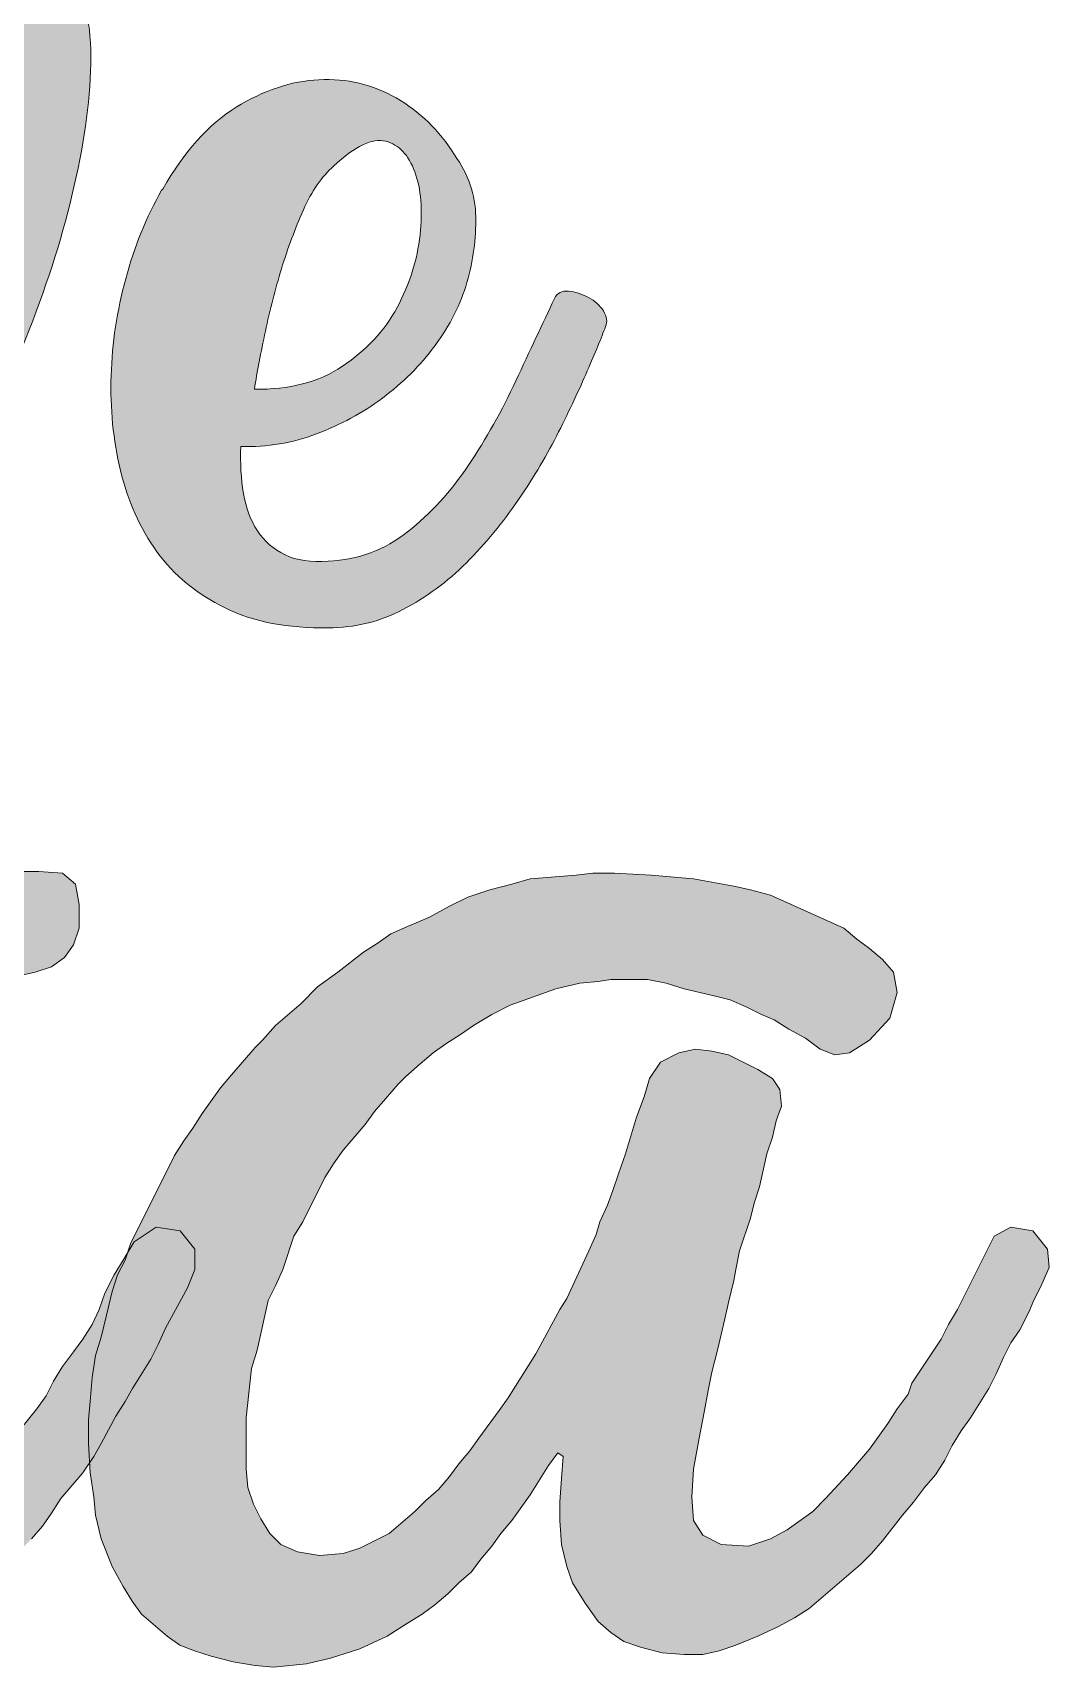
# Model space of a CAD drawing. Header units: inches. Extents: x 0.41 to 5.59, y -4.98 to -1.02.
# Drawn here: x 4.294 to 5.589, y -4.976 to -2.895 of the extents above; entities that cross this region are included whole.
import ezdxf

# ---------------------------------------------------------------- set-up
doc = ezdxf.new("R2010")
doc.units = ezdxf.units.IN
doc.header["$MEASUREMENT"] = 0
doc.layers.add('Layer 1', color=7, linetype='Continuous')

# ---------------------------------------------------------------- blocks, each defined once
blk = doc.blocks.new('block 3')
at = {"layer": 'Layer 1', "true_color": 0xd32227}
h = blk.add_hatch(color=242, dxfattribs=at)
h.dxf.hatch_style = 2
h.paths.add_polyline_path([(4.5004, -4.4438), (4.5004, -4.4695), (4.491, -4.4928), (4.463, -4.5442), (4.4537, -4.5652), (4.4443, -4.5839), (4.421, -4.6213), (4.4116, -4.6376), (4.4, -4.6563), (4.3813, -4.6913), (4.3719, -4.7077), (4.3579, -4.7287), (4.3299, -4.7614), (4.3182, -4.7801), (4.3065, -4.7964), (4.2925, -4.8128), (4.2482, -4.8571), (4.2155, -4.8828), (4.1828, -4.9108), (4.1641, -4.9249), (4.1384, -4.9389), (4.1104, -4.9505), (4.0894, -4.9599), (4.0683, -4.9669), (4.0497, -4.9716), (4.0286, -4.9739), (3.9633, -4.9739), (3.9422, -4.9716), (3.9212, -4.9669), (3.8932, -4.9576), (3.8675, -4.9459), (3.8488, -4.9342), (3.8161, -4.9062), (3.8045, -4.8898), (3.7928, -4.8711), (3.7741, -4.8338), (3.7671, -4.8151), (3.7601, -4.7941), (3.7554, -4.7731), (3.7507, -4.7544), (3.7507, -4.7334), (3.7484, -4.7123), (3.7484, -4.6913), (3.7461, -4.668), (3.7461, -4.647), (3.7531, -4.5839), (3.7531, -4.5629), (3.7648, -4.4578), (3.7694, -4.4368), (3.7718, -4.4158), (3.7811, -4.3737), (3.7881, -4.3434), (3.7951, -4.3153), (3.7998, -4.2943), (3.8068, -4.2733), (3.8115, -4.2523), (3.8185, -4.2313), (3.8231, -4.2103), (3.8278, -4.1822), (3.8372, -4.1519), (3.8512, -4.1098), (3.8512, -4.0912), (3.8442, -4.0795), (3.8278, -4.0748), (3.8091, -4.0725), (3.7858, -4.0678), (3.7624, -4.0585), (3.7461, -4.0374), (3.7414, -4.0164), (3.7391, -3.9931), (3.7437, -3.9744), (3.7531, -3.958), (3.7694, -3.9464), (3.7998, -3.944), (3.8348, -3.9464), (3.8698, -3.9464), (3.8932, -3.9394), (3.9025, -3.923), (3.9072, -3.8997), (3.9119, -3.881), (3.9189, -3.86), (3.9282, -3.8413), (3.9376, -3.8203), (3.9446, -3.8016), (3.9586, -3.7596), (3.9679, -3.7175), (3.9749, -3.6965), (3.9843, -3.6778), (3.9983, -3.6358), (4.0053, -3.6171), (4.0146, -3.5961), (4.0216, -3.5751), (4.0286, -3.5564), (4.0357, -3.5354), (4.045, -3.5167), (4.0543, -3.4957), (4.059, -3.477), (4.066, -3.456), (4.0754, -3.435), (4.087, -3.4186), (4.1057, -3.4069), (4.1267, -3.4023), (4.1501, -3.4046), (4.1781, -3.4093), (4.2085, -3.4163), (4.2295, -3.4279), (4.2482, -3.4443), (4.2552, -3.47), (4.2505, -3.491), (4.2388, -3.5214), (4.2248, -3.5541), (4.2131, -3.5844), (4.2061, -3.6078), (4.2014, -3.6218), (4.1945, -3.6451), (4.1688, -3.7222), (4.1618, -3.7409), (4.1548, -3.7619), (4.1454, -3.7923), (4.1314, -3.8273), (4.115, -3.8763), (4.1104, -3.8973), (4.101, -3.916), (4.094, -3.9347), (4.094, -3.951), (4.108, -3.9627), (4.1337, -3.9674), (4.1571, -3.9674), (4.1968, -3.9651), (4.2295, -3.9627), (4.3019, -3.9627), (4.3322, -3.9651), (4.3486, -3.9791), (4.3532, -4.0048), (4.3532, -4.0351), (4.3462, -4.0561), (4.3346, -4.0725), (4.3182, -4.0842), (4.2972, -4.0912), (4.2762, -4.0958), (4.2528, -4.0982), (4.1898, -4.1005), (4.1641, -4.1005), (4.1431, -4.0982), (4.0567, -4.0982), (4.0427, -4.1075), (4.0357, -4.1262), (4.0263, -4.1542), (4.017, -4.1916), (4.0076, -4.2313), (3.9959, -4.2686), (3.9866, -4.3083), (3.9773, -4.3457), (3.9703, -4.3784), (3.9679, -4.3924), (3.9609, -4.4251), (3.9539, -4.4508), (3.9469, -4.4741), (3.9376, -4.5162), (3.9352, -4.5442), (3.9306, -4.5746), (3.9259, -4.6166), (3.9259, -4.682), (3.9306, -4.7123), (3.9352, -4.7404), (3.9422, -4.7614), (3.9516, -4.7824), (3.9633, -4.7987), (3.9889, -4.8151), (4.0216, -4.8291), (4.0473, -4.8338), (4.0707, -4.8338), (4.0964, -4.8291), (4.1524, -4.8011), (4.2178, -4.745), (4.2341, -4.7287), (4.2458, -4.7147), (4.2692, -4.6843), (4.2995, -4.647), (4.3112, -4.6306), (4.3205, -4.6119), (4.3322, -4.5932), (4.3462, -4.5746), (4.3579, -4.5582), (4.3696, -4.5395), (4.3789, -4.5208), (4.3859, -4.4998), (4.3976, -4.4765), (4.4093, -4.4578), (4.4233, -4.4344), (4.4513, -4.4158), (4.4817, -4.4204)])
h = blk.add_hatch(color=242, dxfattribs=at)
h.dxf.hatch_style = 2
h.paths.add_polyline_path([(5.5675, -4.5115), (5.5629, -4.5232), (5.5512, -4.5465), (5.5395, -4.5629), (5.5302, -4.5816), (5.5208, -4.6026), (5.5115, -4.6213), (5.4881, -4.6586), (5.4765, -4.675), (5.4648, -4.6937), (5.4554, -4.7123), (5.4438, -4.731), (5.4298, -4.7474), (5.4157, -4.7661), (5.4017, -4.7824), (5.3761, -4.8151), (5.362, -4.8314), (5.348, -4.8454), (5.2826, -4.9015), (5.264, -4.9132), (5.2429, -4.9249), (5.2173, -4.9365), (5.1892, -4.9482), (5.1682, -4.9552), (5.1472, -4.9599), (5.1238, -4.9599), (5.0958, -4.9576), (5.0678, -4.9505), (5.0468, -4.9435), (5.0304, -4.9319), (5.0141, -4.9178), (4.9977, -4.8945), (4.9814, -4.8688), (4.9744, -4.8478), (4.9674, -4.8198), (4.9651, -4.7894), (4.9651, -4.7661), (4.9674, -4.7357), (4.9697, -4.7077), (4.9627, -4.703), (4.951, -4.7194), (4.9277, -4.7567), (4.9043, -4.7894), (4.8903, -4.8058), (4.8786, -4.8221), (4.8646, -4.8385), (4.8529, -4.8548), (4.8366, -4.8688), (4.8226, -4.8828), (4.8062, -4.8968), (4.7899, -4.9085), (4.7712, -4.9202), (4.7455, -4.9365), (4.7105, -4.9529), (4.6731, -4.9645), (4.6428, -4.9716), (4.6007, -4.9762), (4.5774, -4.9739), (4.5494, -4.9692), (4.5213, -4.9622), (4.5003, -4.9552), (4.4816, -4.9482), (4.4653, -4.9365), (4.4326, -4.9085), (4.4209, -4.8922), (4.4092, -4.8735), (4.3952, -4.8478), (4.3812, -4.8128), (4.3742, -4.7824), (4.3719, -4.759), (4.3672, -4.7287), (4.3649, -4.6913), (4.3649, -4.661), (4.3672, -4.6376), (4.3696, -4.6073), (4.3742, -4.5792), (4.3812, -4.5559), (4.3882, -4.5279), (4.3952, -4.4975), (4.4022, -4.4765), (4.4116, -4.4578), (4.4186, -4.4368), (4.4746, -4.3247), (4.4863, -4.306), (4.498, -4.2897), (4.5097, -4.271), (4.533, -4.2383), (4.547, -4.2219), (4.5774, -4.1869), (4.5867, -4.1776), (4.6031, -4.1589), (4.6358, -4.1309), (4.6568, -4.1098), (4.6825, -4.0912), (4.7152, -4.0655), (4.7338, -4.0538), (4.7502, -4.0421), (4.7712, -4.0328), (4.7992, -4.0211), (4.8249, -4.0071), (4.8483, -3.9954), (4.8763, -3.9861), (4.9043, -3.9791), (4.9277, -3.9721), (4.9861, -3.9674), (5.0071, -3.9651), (5.0351, -3.9651), (5.0818, -3.9674), (5.1355, -3.9721), (5.1869, -3.9814), (5.2079, -3.9861), (5.2336, -3.9931), (5.327, -4.0351), (5.3434, -4.0491), (5.3597, -4.0608), (5.3761, -4.0748), (5.3901, -4.0912), (5.3947, -4.1169), (5.3854, -4.1495), (5.3597, -4.1776), (5.334, -4.1939), (5.3153, -4.1962), (5.2966, -4.1892), (5.278, -4.1752), (5.257, -4.1636), (5.2383, -4.1519), (5.2219, -4.1449), (5.2032, -4.1355), (5.1822, -4.1262), (5.1635, -4.1215), (5.1238, -4.1122), (5.1005, -4.1052), (5.0771, -4.1005), (5.0304, -4.1005), (5.0141, -4.1028), (4.9907, -4.1052), (4.9604, -4.1122), (4.902, -4.1332), (4.8786, -4.1449), (4.8553, -4.1589), (4.8389, -4.1706), (4.8203, -4.1822), (4.8039, -4.1939), (4.7876, -4.2079), (4.7689, -4.2243), (4.7595, -4.2336), (4.7432, -4.2523), (4.7292, -4.2686), (4.7175, -4.285), (4.6895, -4.3177), (4.6778, -4.334), (4.6661, -4.3527), (4.6381, -4.4088), (4.6264, -4.4274), (4.6124, -4.4695), (4.6031, -4.4905), (4.5937, -4.5092), (4.5797, -4.5722), (4.5727, -4.5956), (4.5657, -4.6586), (4.5657, -4.724), (4.5681, -4.7474), (4.5751, -4.7684), (4.5844, -4.7871), (4.5961, -4.8058), (4.6101, -4.8198), (4.6311, -4.8291), (4.6591, -4.8338), (4.6895, -4.8314), (4.7105, -4.8244), (4.7479, -4.8058), (4.7806, -4.7777), (4.7946, -4.7637), (4.8109, -4.7497), (4.8249, -4.7334), (4.8366, -4.717), (4.8506, -4.7007), (4.8623, -4.6843), (4.888, -4.6493), (4.8997, -4.633), (4.9347, -4.5769), (4.9487, -4.5512), (4.9651, -4.5208), (4.9744, -4.5068), (5.0024, -4.4461), (5.0117, -4.4251), (5.0164, -4.4088), (5.0258, -4.3877), (5.0328, -4.3691), (5.0398, -4.348), (5.0491, -4.3224), (5.0631, -4.2756), (5.0725, -4.25), (5.0795, -4.2266), (5.0935, -4.2056), (5.1168, -4.1939), (5.1379, -4.1892), (5.1589, -4.1916), (5.1799, -4.1962), (5.2173, -4.2149), (5.2359, -4.2266), (5.2453, -4.2406), (5.2476, -4.2616), (5.2406, -4.2803), (5.2359, -4.3013), (5.2289, -4.3224), (5.2196, -4.3644), (5.2126, -4.3854), (5.2079, -4.4041), (5.1939, -4.4461), (5.1892, -4.4695), (5.1869, -4.4835), (5.1799, -4.5115), (5.1752, -4.5325), (5.1659, -4.5722), (5.1589, -4.6003), (5.1542, -4.6236), (5.1495, -4.6493), (5.1425, -4.6843), (5.1355, -4.724), (5.1332, -4.759), (5.1355, -4.7894), (5.1472, -4.8081), (5.1706, -4.8198), (5.2056, -4.8221), (5.2336, -4.8128), (5.2546, -4.8011), (5.2873, -4.7777), (5.3037, -4.7614), (5.3317, -4.731), (5.3597, -4.6983), (5.3831, -4.6656), (5.3947, -4.647), (5.4087, -4.6283), (5.4134, -4.6143), (5.4508, -4.5582), (5.4601, -4.5395), (5.4718, -4.5208), (5.5185, -4.4274), (5.5395, -4.4158), (5.5675, -4.4204), (5.5862, -4.4438), (5.5886, -4.4671), (5.5792, -4.4882)])
at = {"layer": 'Layer 1', "lineweight": 0}
for points in [[(4.5004, -4.4438), (4.5004, -4.4695), (4.491, -4.4928), (4.463, -4.5442), (4.4537, -4.5652), (4.4443, -4.5839), (4.421, -4.6213), (4.4116, -4.6376), (4.4, -4.6563), (4.3813, -4.6913), (4.3719, -4.7077), (4.3579, -4.7287), (4.3299, -4.7614), (4.3182, -4.7801), (4.3065, -4.7964), (4.2925, -4.8128)], [(4.2295, -3.9627), (4.3019, -3.9627), (4.3322, -3.9651), (4.3486, -3.9791), (4.3532, -4.0048), (4.3532, -4.0351), (4.3462, -4.0561), (4.3346, -4.0725), (4.3182, -4.0842), (4.2972, -4.0912), (4.2762, -4.0958)], [(4.2692, -4.6843), (4.2995, -4.647), (4.3112, -4.6306), (4.3205, -4.6119), (4.3322, -4.5932), (4.3462, -4.5746), (4.3579, -4.5582), (4.3696, -4.5395), (4.3789, -4.5208), (4.3859, -4.4998), (4.3976, -4.4765), (4.4093, -4.4578), (4.4233, -4.4344), (4.4513, -4.4158), (4.4817, -4.4204), (4.5004, -4.4438)], [(5.5675, -4.5115), (5.5629, -4.5232), (5.5512, -4.5465), (5.5395, -4.5629), (5.5302, -4.5816), (5.5208, -4.6026), (5.5115, -4.6213), (5.4881, -4.6586), (5.4765, -4.675), (5.4648, -4.6937), (5.4554, -4.7123), (5.4438, -4.731), (5.4298, -4.7474), (5.4157, -4.7661), (5.4017, -4.7824), (5.3761, -4.8151), (5.362, -4.8314), (5.348, -4.8454), (5.2826, -4.9015), (5.264, -4.9132), (5.2429, -4.9249), (5.2173, -4.9365), (5.1892, -4.9482), (5.1682, -4.9552), (5.1472, -4.9599), (5.1238, -4.9599), (5.0958, -4.9576), (5.0678, -4.9505), (5.0468, -4.9435), (5.0304, -4.9319), (5.0141, -4.9178), (4.9977, -4.8945), (4.9814, -4.8688), (4.9744, -4.8478), (4.9674, -4.8198), (4.9651, -4.7894), (4.9651, -4.7661), (4.9674, -4.7357), (4.9697, -4.7077), (4.9627, -4.703), (4.951, -4.7194), (4.9277, -4.7567), (4.9043, -4.7894), (4.8903, -4.8058), (4.8786, -4.8221), (4.8646, -4.8385), (4.8529, -4.8548), (4.8366, -4.8688), (4.8226, -4.8828), (4.8062, -4.8968), (4.7899, -4.9085), (4.7712, -4.9202), (4.7455, -4.9365), (4.7105, -4.9529), (4.6731, -4.9645), (4.6428, -4.9716), (4.6007, -4.9762), (4.5774, -4.9739), (4.5494, -4.9692), (4.5213, -4.9622), (4.5003, -4.9552), (4.4816, -4.9482), (4.4653, -4.9365), (4.4326, -4.9085), (4.4209, -4.8922), (4.4092, -4.8735), (4.3952, -4.8478), (4.3812, -4.8128), (4.3742, -4.7824), (4.3719, -4.759), (4.3672, -4.7287), (4.3649, -4.6913), (4.3649, -4.661), (4.3672, -4.6376), (4.3696, -4.6073), (4.3742, -4.5792), (4.3812, -4.5559), (4.3882, -4.5279), (4.3952, -4.4975), (4.4022, -4.4765), (4.4116, -4.4578), (4.4186, -4.4368), (4.4746, -4.3247), (4.4863, -4.306), (4.498, -4.2897), (4.5097, -4.271), (4.533, -4.2383), (4.547, -4.2219), (4.5774, -4.1869), (4.5867, -4.1776), (4.6031, -4.1589), (4.6358, -4.1309), (4.6568, -4.1098), (4.6825, -4.0912), (4.7152, -4.0655), (4.7338, -4.0538), (4.7502, -4.0421), (4.7712, -4.0328), (4.7992, -4.0211), (4.8249, -4.0071), (4.8483, -3.9954), (4.8763, -3.9861), (4.9043, -3.9791), (4.9277, -3.9721), (4.9861, -3.9674), (5.0071, -3.9651), (5.0351, -3.9651), (5.0818, -3.9674), (5.1355, -3.9721), (5.1869, -3.9814), (5.2079, -3.9861), (5.2336, -3.9931), (5.327, -4.0351), (5.3434, -4.0491), (5.3597, -4.0608), (5.3761, -4.0748), (5.3901, -4.0912), (5.3947, -4.1169), (5.3854, -4.1495), (5.3597, -4.1776), (5.334, -4.1939), (5.3153, -4.1962), (5.2966, -4.1892), (5.278, -4.1752), (5.257, -4.1636), (5.2383, -4.1519), (5.2219, -4.1449), (5.2032, -4.1355), (5.1822, -4.1262), (5.1635, -4.1215), (5.1238, -4.1122), (5.1005, -4.1052), (5.0771, -4.1005), (5.0304, -4.1005), (5.0141, -4.1028), (4.9907, -4.1052), (4.9604, -4.1122), (4.902, -4.1332), (4.8786, -4.1449), (4.8553, -4.1589), (4.8389, -4.1706), (4.8203, -4.1822), (4.8039, -4.1939), (4.7876, -4.2079), (4.7689, -4.2243), (4.7595, -4.2336), (4.7432, -4.2523), (4.7292, -4.2686), (4.7175, -4.285), (4.6895, -4.3177), (4.6778, -4.334), (4.6661, -4.3527), (4.6381, -4.4088), (4.6264, -4.4274), (4.6124, -4.4695), (4.6031, -4.4905), (4.5937, -4.5092), (4.5797, -4.5722), (4.5727, -4.5956), (4.5657, -4.6586), (4.5657, -4.724), (4.5681, -4.7474), (4.5751, -4.7684), (4.5844, -4.7871), (4.5961, -4.8058), (4.6101, -4.8198), (4.6311, -4.8291), (4.6591, -4.8338), (4.6895, -4.8314), (4.7105, -4.8244), (4.7479, -4.8058), (4.7806, -4.7777), (4.7946, -4.7637), (4.8109, -4.7497), (4.8249, -4.7334), (4.8366, -4.717), (4.8506, -4.7007), (4.8623, -4.6843), (4.888, -4.6493), (4.8997, -4.633), (4.9347, -4.5769), (4.9487, -4.5512), (4.9651, -4.5208), (4.9744, -4.5068), (5.0024, -4.4461), (5.0117, -4.4251), (5.0164, -4.4088), (5.0258, -4.3877), (5.0328, -4.3691), (5.0398, -4.348), (5.0491, -4.3224), (5.0631, -4.2756), (5.0725, -4.25), (5.0795, -4.2266), (5.0935, -4.2056), (5.1168, -4.1939), (5.1379, -4.1892), (5.1589, -4.1916), (5.1799, -4.1962), (5.2173, -4.2149), (5.2359, -4.2266), (5.2453, -4.2406), (5.2476, -4.2616), (5.2406, -4.2803), (5.2359, -4.3013), (5.2289, -4.3224), (5.2196, -4.3644), (5.2126, -4.3854), (5.2079, -4.4041), (5.1939, -4.4461), (5.1892, -4.4695), (5.1869, -4.4835), (5.1799, -4.5115), (5.1752, -4.5325), (5.1659, -4.5722), (5.1589, -4.6003), (5.1542, -4.6236), (5.1495, -4.6493), (5.1425, -4.6843), (5.1355, -4.724), (5.1332, -4.759), (5.1355, -4.7894), (5.1472, -4.8081), (5.1706, -4.8198), (5.2056, -4.8221), (5.2336, -4.8128), (5.2546, -4.8011), (5.2873, -4.7777), (5.3037, -4.7614), (5.3317, -4.731), (5.3597, -4.6983), (5.3831, -4.6656), (5.3947, -4.647), (5.4087, -4.6283), (5.4134, -4.6143), (5.4508, -4.5582), (5.4601, -4.5395), (5.4718, -4.5208), (5.5185, -4.4274), (5.5395, -4.4158), (5.5675, -4.4204), (5.5862, -4.4438), (5.5886, -4.4671), (5.5792, -4.4882), (5.5675, -4.5115)]]:
    blk.add_lwpolyline(points, dxfattribs=at)
blk = doc.blocks.new('block 4')
at = {"layer": 'Layer 1', "true_color": 0xc4963c}
h = blk.add_hatch(color=33, dxfattribs=at)
h.dxf.hatch_style = 2
edge = h.paths.add_edge_path()
edge.add_spline(control_points=[(3.82, -2.9705), (3.8147, -2.9564), (3.824, -2.9526), (3.8479, -2.9592), (3.8718, -2.9659), (3.8981, -2.9778), (3.9268, -2.995), (3.9556, -3.0123), (3.9821, -3.032), (4.0065, -3.0541), (4.0308, -3.0762), (4.0412, -3.0944), (4.0376, -3.1085), (4.0341, -3.1315), (4.0288, -3.1589), (4.0217, -3.1907), (4.0146, -3.2226), (4.0071, -3.2556), (3.9992, -3.2896), (3.9912, -3.3237), (3.9839, -3.3566), (3.9773, -3.3885), (3.9706, -3.4203), (3.966, -3.4493), (3.9633, -3.4754), (3.9607, -3.5015), (3.9598, -3.5223), (3.9607, -3.5377), (3.9616, -3.5532), (3.966, -3.5609), (3.974, -3.5609), (3.9987, -3.5601), (4.0248, -3.5426), (4.0522, -3.5085), (4.0796, -3.4745), (4.1046, -3.4314), (4.1272, -3.3792), (4.1498, -3.327), (4.1688, -3.2695), (4.1842, -3.2067), (4.1997, -3.1439), (4.209, -3.0831), (4.2121, -3.0242), (4.2152, -2.9654), (4.2095, -2.9128), (4.1949, -2.8663), (4.1803, -2.8199), (4.1553, -2.7865), (4.1199, -2.7662), (4.1049, -2.7582), (4.0967, -2.7507), (4.0953, -2.7436), (4.094, -2.7365), (4.0969, -2.7303), (4.104, -2.725), (4.111, -2.7197), (4.1206, -2.7158), (4.1325, -2.7131), (4.1444, -2.7104), (4.1575, -2.7096), (4.1716, -2.7104), (4.207, -2.7131), (4.2413, -2.7259), (4.2745, -2.7489), (4.3077, -2.7719), (4.3326, -2.7989), (4.3494, -2.8299), (4.3645, -2.8599), (4.3704, -2.9011), (4.3674, -2.9533), (4.3642, -3.0055), (4.3547, -3.0621), (4.3388, -3.1231), (4.3229, -3.1841), (4.3017, -3.2458), (4.2751, -3.3082), (4.2486, -3.3705), (4.2194, -3.4274), (4.1876, -3.4787), (4.1557, -3.53), (4.1223, -3.5716), (4.0874, -3.6034), (4.0524, -3.6352), (4.0186, -3.6512), (3.9859, -3.6512), (3.9399, -3.6512), (3.8987, -3.6352), (3.8625, -3.6034), (3.8262, -3.5716), (3.8028, -3.5344), (3.7922, -3.4919), (3.7762, -3.4407), (3.7714, -3.3933), (3.7776, -3.35), (3.7838, -3.3066), (3.7922, -3.2646), (3.8028, -3.2239), (3.8134, -3.1832), (3.8216, -3.1423), (3.8273, -3.1012), (3.8331, -3.0601), (3.8306, -3.0165), (3.82, -2.9705)], knot_values=[0, 0, 0, 0, 1, 1, 1, 2, 2, 2, 3, 3, 3, 4, 4, 4, 5, 5, 5, 6, 6, 6, 7, 7, 7, 8, 8, 8, 9, 9, 9, 10, 10, 10, 11, 11, 11, 12, 12, 12, 13, 13, 13, 14, 14, 14, 15, 15, 15, 16, 16, 16, 17, 17, 17, 18, 18, 18, 19, 19, 19, 20, 20, 20, 21, 21, 21, 22, 22, 22, 23, 23, 23, 24, 24, 24, 25, 25, 25, 26, 26, 26, 27, 27, 27, 28, 28, 28, 29, 29, 29, 30, 30, 30, 31, 31, 31, 32, 32, 32, 33, 33, 33, 34, 34, 34, 34], degree=3, periodic=1)
h = blk.add_hatch(color=33, dxfattribs=at)
h.dxf.hatch_style = 2
edge = h.paths.add_edge_path()
edge.add_spline(control_points=[(4.6705, -3.5676), (4.7085, -3.5658), (4.7422, -3.5534), (4.7714, -3.5304), (4.8006, -3.5074), (4.8264, -3.4791), (4.849, -3.4455), (4.8715, -3.4119), (4.8917, -3.3761), (4.9094, -3.338), (4.9271, -3.3), (4.9434, -3.265), (4.9585, -3.2332), (4.962, -3.2261), (4.9679, -3.2231), (4.9764, -3.2239), (4.9848, -3.2248), (4.9932, -3.2275), (5.0016, -3.2319), (5.01, -3.2363), (5.0164, -3.2421), (5.0208, -3.2491), (5.0252, -3.2562), (5.0261, -3.2629), (5.0235, -3.269), (5.0182, -3.2832), (5.0104, -3.302), (5.0003, -3.3254), (4.9901, -3.3489), (4.9779, -3.3747), (4.9638, -3.403), (4.9496, -3.4314), (4.9326, -3.4601), (4.9127, -3.4893), (4.8928, -3.5185), (4.8707, -3.5452), (4.8463, -3.5696), (4.822, -3.5939), (4.795, -3.6138), (4.7654, -3.6293), (4.7358, -3.6448), (4.7041, -3.6525), (4.6705, -3.6525), (4.6192, -3.6534), (4.5754, -3.645), (4.5392, -3.6273), (4.5029, -3.6096), (4.4739, -3.5857), (4.4523, -3.5556), (4.4306, -3.5256), (4.4151, -3.4911), (4.4058, -3.4521), (4.3965, -3.4132), (4.3926, -3.373), (4.3939, -3.3314), (4.3952, -3.2898), (4.4014, -3.2487), (4.4125, -3.208), (4.4235, -3.1673), (4.4388, -3.1297), (4.4582, -3.0952), (4.4582, -3.0952), (4.4596, -3.0939), (4.4596, -3.0939), (4.487, -3.0461), (4.5182, -3.0114), (4.5531, -2.9897), (4.588, -2.9681), (4.6232, -2.9564), (4.6586, -2.9546), (4.694, -2.9528), (4.7267, -2.9605), (4.7568, -2.9778), (4.7868, -2.995), (4.8116, -3.0192), (4.8311, -3.0501), (4.8488, -3.0749), (4.8578, -3.1012), (4.8583, -3.1291), (4.8587, -3.1569), (4.855, -3.1848), (4.847, -3.2127), (4.839, -3.2405), (4.8255, -3.2673), (4.8065, -3.2929), (4.7875, -3.3186), (4.7652, -3.3409), (4.7395, -3.3599), (4.7139, -3.379), (4.6858, -3.3942), (4.6553, -3.4057), (4.6248, -3.4172), (4.5927, -3.4225), (4.5591, -3.4216), (4.5582, -3.4428), (4.5593, -3.4628), (4.5624, -3.4813), (4.5655, -3.4999), (4.5714, -3.5158), (4.5803, -3.5291), (4.5891, -3.5424), (4.6009, -3.5525), (4.6155, -3.5596), (4.6301, -3.5667), (4.6484, -3.5694), (4.6705, -3.5676)], knot_values=[0, 0, 0, 0, 1, 1, 1, 2, 2, 2, 3, 3, 3, 4, 4, 4, 5, 5, 5, 6, 6, 6, 7, 7, 7, 8, 8, 8, 9, 9, 9, 10, 10, 10, 11, 11, 11, 12, 12, 12, 13, 13, 13, 14, 14, 14, 15, 15, 15, 16, 16, 16, 17, 17, 17, 18, 18, 18, 19, 19, 19, 20, 20, 20, 21, 21, 21, 22, 22, 22, 23, 23, 23, 24, 24, 24, 25, 25, 25, 26, 26, 26, 27, 27, 27, 28, 28, 28, 29, 29, 29, 30, 30, 30, 31, 31, 31, 32, 32, 32, 33, 33, 33, 34, 34, 34, 35, 35, 35, 35], degree=3, periodic=1)
edge = h.paths.add_edge_path()
edge.add_spline(control_points=[(4.5763, -3.3486), (4.6205, -3.3495), (4.6579, -3.3398), (4.6884, -3.3195), (4.719, -3.2991), (4.7422, -3.2741), (4.7581, -3.2445), (4.774, -3.2149), (4.7838, -3.1841), (4.7873, -3.1523), (4.7908, -3.1204), (4.7886, -3.0937), (4.7807, -3.072), (4.7727, -3.0503), (4.7603, -3.0373), (4.7435, -3.0329), (4.7267, -3.0284), (4.7046, -3.0391), (4.6772, -3.0647), (4.6621, -3.078), (4.6493, -3.0965), (4.6387, -3.1204), (4.6281, -3.1443), (4.6188, -3.1693), (4.6108, -3.1954), (4.6029, -3.2215), (4.596, -3.248), (4.5903, -3.275), (4.5845, -3.302), (4.5799, -3.3265), (4.5763, -3.3486)], knot_values=[0, 0, 0, 0, 1, 1, 1, 2, 2, 2, 3, 3, 3, 4, 4, 4, 5, 5, 5, 6, 6, 6, 7, 7, 7, 8, 8, 8, 9, 9, 9, 10, 10, 10, 10], degree=3, periodic=1)
at = {"layer": 'Layer 1', "lineweight": 0}
for points, knots in [([(3.82, -2.9705), (3.8147, -2.9564), (3.824, -2.9526), (3.8479, -2.9592), (3.8718, -2.9659), (3.8981, -2.9778), (3.9268, -2.995), (3.9556, -3.0123), (3.9821, -3.032), (4.0065, -3.0541), (4.0308, -3.0762), (4.0412, -3.0944), (4.0376, -3.1085), (4.0341, -3.1315), (4.0288, -3.1589), (4.0217, -3.1907), (4.0146, -3.2226), (4.0071, -3.2556), (3.9992, -3.2896), (3.9912, -3.3237), (3.9839, -3.3566), (3.9773, -3.3885), (3.9706, -3.4203), (3.966, -3.4493), (3.9633, -3.4754), (3.9607, -3.5015), (3.9598, -3.5223), (3.9607, -3.5377), (3.9616, -3.5532), (3.966, -3.5609), (3.974, -3.5609), (3.9987, -3.5601), (4.0248, -3.5426), (4.0522, -3.5085), (4.0796, -3.4745), (4.1046, -3.4314), (4.1272, -3.3792), (4.1498, -3.327), (4.1688, -3.2695), (4.1842, -3.2067), (4.1997, -3.1439), (4.209, -3.0831), (4.2121, -3.0242), (4.2152, -2.9654), (4.2095, -2.9128), (4.1949, -2.8663), (4.1803, -2.8199), (4.1553, -2.7865), (4.1199, -2.7662), (4.1049, -2.7582), (4.0967, -2.7507), (4.0953, -2.7436), (4.094, -2.7365), (4.0969, -2.7303), (4.104, -2.725), (4.111, -2.7197), (4.1206, -2.7158), (4.1325, -2.7131), (4.1444, -2.7104), (4.1575, -2.7096), (4.1716, -2.7104), (4.207, -2.7131), (4.2413, -2.7259), (4.2745, -2.7489), (4.3077, -2.7719), (4.3326, -2.7989), (4.3494, -2.8299), (4.3645, -2.8599), (4.3704, -2.9011), (4.3674, -2.9533), (4.3642, -3.0055), (4.3547, -3.0621), (4.3388, -3.1231), (4.3229, -3.1841), (4.3017, -3.2458), (4.2751, -3.3082), (4.2486, -3.3705), (4.2194, -3.4274), (4.1876, -3.4787), (4.1557, -3.53), (4.1223, -3.5716), (4.0874, -3.6034), (4.0524, -3.6352), (4.0186, -3.6512), (3.9859, -3.6512), (3.9399, -3.6512), (3.8987, -3.6352), (3.8625, -3.6034), (3.8262, -3.5716), (3.8028, -3.5344), (3.7922, -3.4919), (3.7762, -3.4407), (3.7714, -3.3933), (3.7776, -3.35), (3.7838, -3.3066), (3.7922, -3.2646), (3.8028, -3.2239), (3.8134, -3.1832), (3.8216, -3.1423), (3.8273, -3.1012), (3.8331, -3.0601), (3.8306, -3.0165), (3.82, -2.9705)], [0, 0, 0, 0, 1, 1, 1, 2, 2, 2, 3, 3, 3, 4, 4, 4, 5, 5, 5, 6, 6, 6, 7, 7, 7, 8, 8, 8, 9, 9, 9, 10, 10, 10, 11, 11, 11, 12, 12, 12, 13, 13, 13, 14, 14, 14, 15, 15, 15, 16, 16, 16, 17, 17, 17, 18, 18, 18, 19, 19, 19, 20, 20, 20, 21, 21, 21, 22, 22, 22, 23, 23, 23, 24, 24, 24, 25, 25, 25, 26, 26, 26, 27, 27, 27, 28, 28, 28, 29, 29, 29, 30, 30, 30, 31, 31, 31, 32, 32, 32, 33, 33, 33, 34, 34, 34, 34]), ([(4.6705, -3.5676), (4.7085, -3.5658), (4.7422, -3.5534), (4.7714, -3.5304), (4.8006, -3.5074), (4.8264, -3.4791), (4.849, -3.4455), (4.8715, -3.4119), (4.8917, -3.3761), (4.9094, -3.338), (4.9271, -3.3), (4.9434, -3.265), (4.9585, -3.2332), (4.962, -3.2261), (4.9679, -3.2231), (4.9764, -3.2239), (4.9848, -3.2248), (4.9932, -3.2275), (5.0016, -3.2319), (5.01, -3.2363), (5.0164, -3.2421), (5.0208, -3.2491), (5.0252, -3.2562), (5.0261, -3.2629), (5.0235, -3.269), (5.0182, -3.2832), (5.0104, -3.302), (5.0003, -3.3254), (4.9901, -3.3489), (4.9779, -3.3747), (4.9638, -3.403), (4.9496, -3.4314), (4.9326, -3.4601), (4.9127, -3.4893), (4.8928, -3.5185), (4.8707, -3.5452), (4.8463, -3.5696), (4.822, -3.5939), (4.795, -3.6138), (4.7654, -3.6293), (4.7358, -3.6448), (4.7041, -3.6525), (4.6705, -3.6525), (4.6192, -3.6534), (4.5754, -3.645), (4.5392, -3.6273), (4.5029, -3.6096), (4.4739, -3.5857), (4.4523, -3.5556), (4.4306, -3.5256), (4.4151, -3.4911), (4.4058, -3.4521), (4.3965, -3.4132), (4.3926, -3.373), (4.3939, -3.3314), (4.3952, -3.2898), (4.4014, -3.2487), (4.4125, -3.208), (4.4235, -3.1673), (4.4388, -3.1297), (4.4582, -3.0952), (4.4582, -3.0952), (4.4596, -3.0939), (4.4596, -3.0939), (4.487, -3.0461), (4.5182, -3.0114), (4.5531, -2.9897), (4.588, -2.9681), (4.6232, -2.9564), (4.6586, -2.9546), (4.694, -2.9528), (4.7267, -2.9605), (4.7568, -2.9778), (4.7868, -2.995), (4.8116, -3.0192), (4.8311, -3.0501), (4.8488, -3.0749), (4.8578, -3.1012), (4.8583, -3.1291), (4.8587, -3.1569), (4.855, -3.1848), (4.847, -3.2127), (4.839, -3.2405), (4.8255, -3.2673), (4.8065, -3.2929), (4.7875, -3.3186), (4.7652, -3.3409), (4.7395, -3.3599), (4.7139, -3.379), (4.6858, -3.3942), (4.6553, -3.4057), (4.6248, -3.4172), (4.5927, -3.4225), (4.5591, -3.4216), (4.5582, -3.4428), (4.5593, -3.4628), (4.5624, -3.4813), (4.5655, -3.4999), (4.5714, -3.5158), (4.5803, -3.5291), (4.5891, -3.5424), (4.6009, -3.5525), (4.6155, -3.5596), (4.6301, -3.5667), (4.6484, -3.5694), (4.6705, -3.5676)], [0, 0, 0, 0, 1, 1, 1, 2, 2, 2, 3, 3, 3, 4, 4, 4, 5, 5, 5, 6, 6, 6, 7, 7, 7, 8, 8, 8, 9, 9, 9, 10, 10, 10, 11, 11, 11, 12, 12, 12, 13, 13, 13, 14, 14, 14, 15, 15, 15, 16, 16, 16, 17, 17, 17, 18, 18, 18, 19, 19, 19, 20, 20, 20, 21, 21, 21, 22, 22, 22, 23, 23, 23, 24, 24, 24, 25, 25, 25, 26, 26, 26, 27, 27, 27, 28, 28, 28, 29, 29, 29, 30, 30, 30, 31, 31, 31, 32, 32, 32, 33, 33, 33, 34, 34, 34, 35, 35, 35, 35]), ([(4.5763, -3.3486), (4.6205, -3.3495), (4.6579, -3.3398), (4.6884, -3.3195), (4.719, -3.2991), (4.7422, -3.2741), (4.7581, -3.2445), (4.774, -3.2149), (4.7838, -3.1841), (4.7873, -3.1523), (4.7908, -3.1204), (4.7886, -3.0937), (4.7807, -3.072), (4.7727, -3.0503), (4.7603, -3.0373), (4.7435, -3.0329), (4.7267, -3.0284), (4.7046, -3.0391), (4.6772, -3.0647), (4.6621, -3.078), (4.6493, -3.0965), (4.6387, -3.1204), (4.6281, -3.1443), (4.6188, -3.1693), (4.6108, -3.1954), (4.6029, -3.2215), (4.596, -3.248), (4.5903, -3.275), (4.5845, -3.302), (4.5799, -3.3265), (4.5763, -3.3486)], [0, 0, 0, 0, 1, 1, 1, 2, 2, 2, 3, 3, 3, 4, 4, 4, 5, 5, 5, 6, 6, 6, 7, 7, 7, 8, 8, 8, 9, 9, 9, 10, 10, 10, 10])]:
    blk.add_open_spline(points, degree=3, knots=knots, dxfattribs=at)
blk = doc.blocks.new('block 2')
at = {"layer": 'Layer 1'}
for name in ['block 4', 'block 3']:
    blk.add_blockref(name, (0, 0), dxfattribs=at)

msp = doc.modelspace()

# ---------------------------------------------------------------- block references
at = {"layer": 'Layer 1'}
msp.add_blockref('block 2', (0, 0), dxfattribs=at)

doc.saveas('drawing.dxf')
